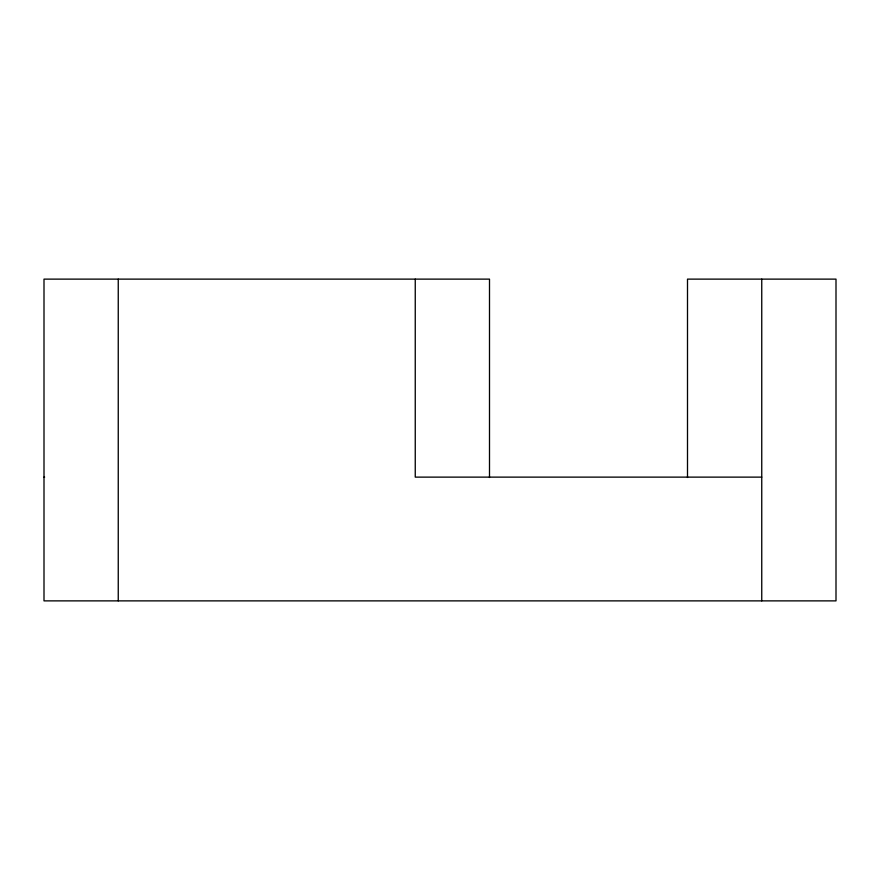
<?xml version="1.0" encoding="UTF-8"?>
<svg xmlns="http://www.w3.org/2000/svg" width="880" height="880" viewBox="0 0 880 880"><rect width="100%" height="100%" fill="white"/><g stroke="black" fill="none" stroke-linecap="round" stroke-linejoin="round"><path stroke-width="1.32" d="M44 477.125L44.638 477.125M761.75 477.125L415.25 477.125L415.25 279.125M761.75 279.125L761.75 600.875M687.5 477.499L687.5 279.125L836 279.125L836 600.875L44 600.875L44 279.125L489.5 279.125L489.5 477.499M118.25 279.125L118.25 600.875"/></g></svg>
